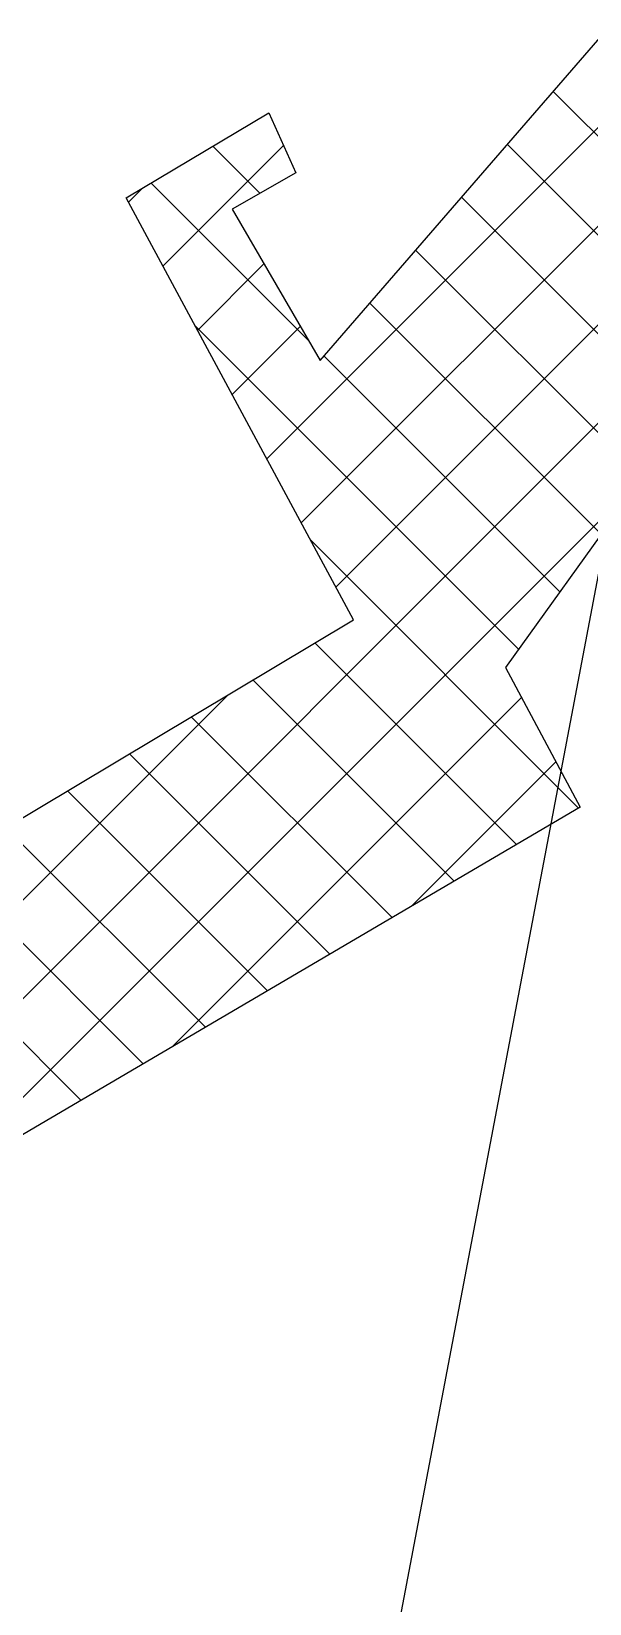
# Model space of a CAD drawing. Header units: metres. Extents: x 343165 to 344976, y 1761609 to 1763237.
# Drawn here: x 343251.5 to 343276.8, y 1762678.8 to 1762750.3 of the extents above; entities that cross this region are included whole.
import ezdxf

# ---------------------------------------------------------------- set-up
doc = ezdxf.new("R2010")
doc.units = ezdxf.units.M
doc.layers.add('PORT', color=5, linetype='Continuous')
doc.layers.add('village', color=3, linetype='Continuous')

msp = doc.modelspace()

# ---------------------------------------------------------------- linework, layer by layer
at = {"layer": 'PORT', "linetype": 'Continuous'}
for p, q in [((343263.732, 1762727.916), (343333.224, 1762797.408)), ((343265.304, 1762724.998), (343334.472, 1762794.165)), ((343262.161, 1762730.834), (343325.35, 1762794.024)), ((343231.055, 1762686.258), (343332.75, 1762787.953)), ((343284.866, 1762737.859), (343275.192, 1762747.533)), ((343257.445, 1762739.589), (343262.927, 1762745.071)), ((343261.856, 1762742.908), (343259.714, 1762745.05)), ((343282.991, 1762735.244), (343273.107, 1762745.128)), ((343264.051, 1762736.223), (343256.899, 1762743.376)), ((343255.873, 1762742.507), (343256.51, 1762743.144)), ((343281.116, 1762732.628), (343271.022, 1762742.723)), ((343279.241, 1762730.013), (343268.936, 1762740.318)), ((343259.017, 1762736.671), (343262.034, 1762739.689)), ((343277.367, 1762727.398), (343266.851, 1762737.913)), ((343273.617, 1762722.167), (343258.904, 1762736.88)), ((343260.589, 1762733.753), (343263.686, 1762736.85)), ((343275.492, 1762724.782), (343264.766, 1762735.508)), ((343246.98, 1762697.694), (343279.094, 1762729.807)), ((343276.347, 1762714.947), (343264.147, 1762727.147)), ((343273.518, 1762713.286), (343264.347, 1762722.457)), ((343270.69, 1762711.624), (343261.538, 1762720.776)), ((343220.695, 1762680.389), (343260.404, 1762720.098)), ((343257.866, 1762704.09), (343273.753, 1762719.976)), ((343267.861, 1762709.962), (343258.728, 1762719.095)), ((343265.033, 1762708.3), (343255.919, 1762717.414)), ((343268.752, 1762710.485), (343275.313, 1762717.046)), ((343262.205, 1762706.639), (343253.11, 1762715.733)), ((343259.376, 1762704.977), (343250.301, 1762714.052)), ((343253.72, 1762701.653), (343241.638, 1762713.735)), ((343256.548, 1762703.315), (343247.491, 1762712.372))]:
    msp.add_line(p, q, dxfattribs=at)
at = {"layer": 'PORT'}
for p, q in [((343264.587, 1762735.302), (343282.614, 1762756.093)), ((343255.768, 1762742.703), (343262.252, 1762746.56)), ((343262.252, 1762746.56), (343263.483, 1762743.842)), ((343263.483, 1762743.842), (343260.586, 1762742.179)), ((343289.231, 1762743.949), (343273.025, 1762721.342)), ((343266.106, 1762723.509), (343255.768, 1762742.703)), ((343260.586, 1762742.179), (343264.587, 1762735.302)), ((343245.85, 1762711.39), (343266.106, 1762723.509)), ((343273.025, 1762721.342), (343276.411, 1762714.985)), ((343276.411, 1762714.985), (343241.447, 1762694.443))]:
    msp.add_line(p, q, dxfattribs=at)
at = {"layer": 'village', "color": 3}
msp.add_line((343265.036, 1762661.308), (343278.549, 1762732.418), dxfattribs=at)

doc.saveas('drawing.dxf')
